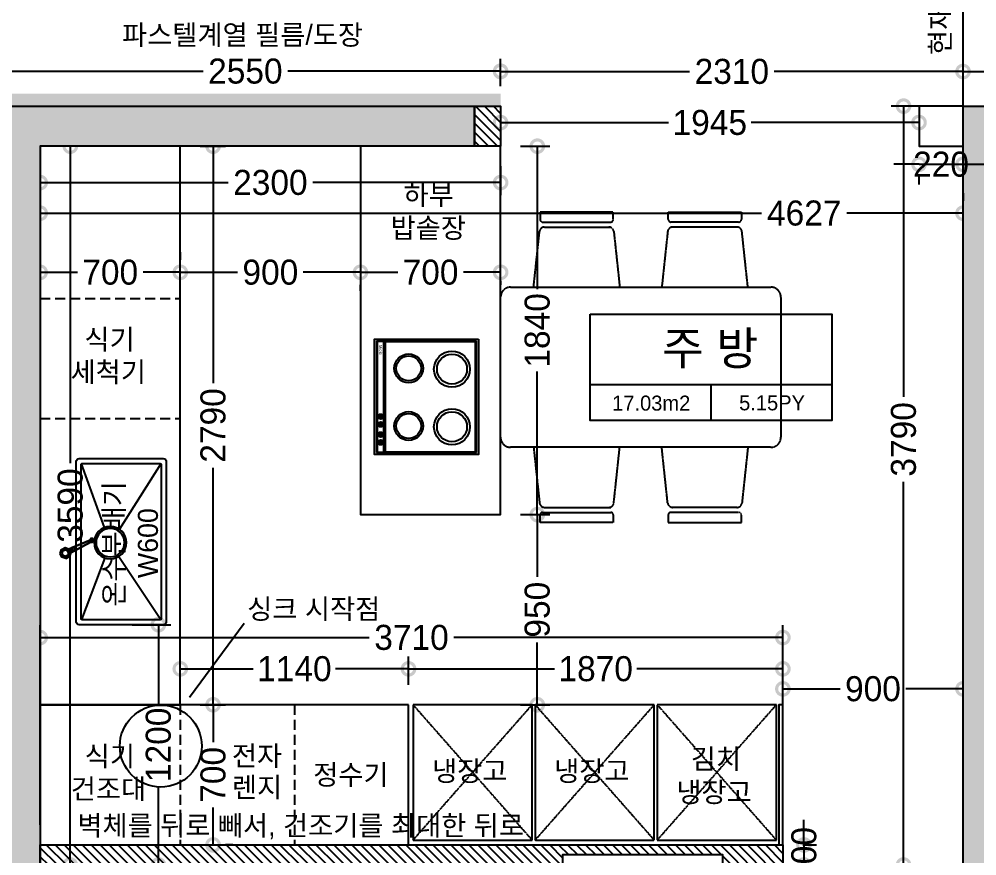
# Model space of a CAD drawing. Header units: millimetres. Extents: x 43335 to 261478, y -4312 to 41218.
# Drawn here: x 165568 to 170352, y 17574 to 21753 of the extents above; entities that cross this region are included whole.
import ezdxf
from ezdxf.enums import TextEntityAlignment as Align

# ---------------------------------------------------------------- set-up
doc = ezdxf.new("R2010")
doc.units = ezdxf.units.MM
for name, pattern in [('DASHED2', [0.375, 0.25, -0.125]), ('DH-HID2', [1.2, 0.8, -0.4]), ('HID', [2.3, 1.5, -0.8])]:
    doc.linetypes.add(name, pattern=pattern)
for name, color, linetype in [('0-ELC TEXT', 7, 'Continuous'), ('03-TEXT', 3, 'Continuous'), ('07-dim wal', 5, 'Continuous'), ('CO-FURB-DN', 9, 'Continuous'), ('DIM', 7, 'Continuous'), ('EHP장비', 1, 'Continuous'), ('FU-FURM', 251, 'DH-HID2'), ('S-DIM', 7, 'Continuous'), ('문자선', 3, 'Continuous'), ('벽1', 2, 'Continuous'), ('인테리어_가구_제작', 6, 'Continuous'), ('인테리어_기타', 8, 'Continuous'), ('인테리어_키친', 6, 'Continuous'), ('인테리어_해치_벽체', 8, 'Continuous'), ('평면_가구', 6, 'Continuous')]:
    doc.layers.add(name, color=color, linetype=linetype)
doc.styles.add('DH-TEXT', font='HANDotum.ttf')
doc.styles.add('넥슨고딕', font='HANDotum.ttf')
doc.styles.add('스타일1', font='HANDotum.ttf')
doc.styles.add('코레일둥고', font='HANDotum.ttf')
doc.dimstyles.new('50', dxfattribs={"dimscale": 50, "dimtxt": 2.5, "dimasz": 2.5, "dimexe": 1.25, "dimexo": 2, "dimtad": 0, "dimdec": 0, "dimtxsty": '스타일1', "dimblk": 'DOTSMALL', "dimcen": 2.5, "dimclrd": 1, "dimclre": 1, "dimclrt": 2, "dimadec": 0, "dimazin": 0, "dimtfac": 1, "dimtdec": 0, "dimtix": 1, "dimtmove": 0, "dimatfit": 3, "dimldrblk": 'DOTSMALL', "dimfxl": 1.25, "dimarcsym": 0})

# ---------------------------------------------------------------- blocks, each defined once
blk = doc.blocks.new('_DOTSMALL')
at = {"color": 0, "linetype": 'ByBlock', "const_width": 0.5}
blk.add_lwpolyline([(-0.0625, 0, 1), (0.0625, 0, 1)], format="xyb", close=True, dxfattribs=at)
blk = doc.blocks.new('*D563')
at = {"layer": 'Defpoints', "color": 0, "transparency": 16777216}
for p in [(167972.9, 21492.7), (165422.9, 21318.4), (167972.9, 21318.4)]:
    blk.add_point(p, dxfattribs=at)
at = {"layer": 'S-DIM', "color": 1, "lineweight": -2, "transparency": 16777216}
for p, q in [((165422.9, 21418.4), (165422.9, 21555.2)), ((167972.9, 21418.4), (167972.9, 21555.2)), ((165422.9, 21492.7), (166486.6, 21492.7)), ((167972.9, 21492.7), (166909.3, 21492.7))]:
    blk.add_line(p, q, dxfattribs=at)
at = {"layer": 'S-DIM', "color": 1, "lineweight": -2, "transparency": 16777216, "xscale": 125, "yscale": 125, "zscale": 125, "rotation": 180}
blk.add_blockref('_DOTSMALL', (165422.9, 21492.7), dxfattribs=at)
at = {"layer": 'S-DIM', "color": 1, "lineweight": -2, "transparency": 16777216, "xscale": 125, "yscale": 125, "zscale": 125}
blk.add_blockref('_DOTSMALL', (167972.9, 21492.7), dxfattribs=at)
at = {"layer": 'S-DIM', "color": 2, "transparency": 16777216, "insert": (166697.9, 21492.7), "char_height": 125, "attachment_point": 5, "style": '스타일1'}
blk.add_mtext('2550', dxfattribs=at)
blk = doc.blocks.new('*D574')
at = {"layer": 'Defpoints', "color": 0, "transparency": 16777216}
for p in [(170832.9, 21491.2), (170282.9, 21318.4), (170832.9, 21318.4)]:
    blk.add_point(p, dxfattribs=at)
at = {"layer": 'S-DIM', "color": 1, "lineweight": -2, "transparency": 16777216}
for p, q in [((170282.9, 21418.4), (170282.9, 21553.7)), ((170832.9, 21418.4), (170832.9, 21553.7)), ((170282.9, 21491.2), (170394.7, 21491.2)), ((170832.9, 21491.2), (170721.2, 21491.2))]:
    blk.add_line(p, q, dxfattribs=at)
at = {"layer": 'S-DIM', "color": 1, "lineweight": -2, "transparency": 16777216, "xscale": 125, "yscale": 125, "zscale": 125, "rotation": 180}
blk.add_blockref('_DOTSMALL', (170282.9, 21491.2), dxfattribs=at)
at = {"layer": 'S-DIM', "color": 1, "lineweight": -2, "transparency": 16777216, "xscale": 125, "yscale": 125, "zscale": 125}
blk.add_blockref('_DOTSMALL', (170832.9, 21491.2), dxfattribs=at)
at = {"layer": 'S-DIM', "color": 2, "transparency": 16777216, "insert": (170557.9, 21491.2), "char_height": 125, "attachment_point": 5, "style": '스타일1'}
blk.add_mtext('550', dxfattribs=at)
blk = doc.blocks.new('F-507')
at = {"layer": 'FU-FURM'}
for p, q in [((462.5, 775), (97.4, 775)), ((97.4, 775), (97.4, 737.5)), ((462.5, 737.5), (462.5, 775)), ((737.5, 775), (1102.6, 775)), ((737.5, 737.5), (737.5, 775)), ((1102.6, 775), (1102.6, 737.5)), ((109.9, 725), (450, 725)), ((1090.1, 725), (750, 725)), ((64.9, 400), (94.5, 678.3)), ((119.3, 700), (450, 700)), ((465.4, 678.3), (495, 400)), ((734.6, 678.3), (705, 400)), ((1080.7, 700), (750, 700)), ((1135.1, 400), (1105.5, 678.3)), ((-50, 400), (1250, 400)), ((-100, -350), (-100, 350)), ((1300, 350), (1300, -350)), ((1250, -400), (-50, -400)), ((64.9, -400), (94.5, -678.3)), ((465.4, -678.3), (495, -400)), ((734.6, -678.3), (705, -400)), ((1135.1, -400), (1105.5, -678.3)), ((119.3, -700), (450, -700)), ((1080.7, -700), (750, -700)), ((97.4, -775), (97.4, -737.5)), ((109.9, -725), (450, -725)), ((462.5, -737.5), (462.5, -775)), ((737.5, -737.5), (737.5, -775)), ((1090.1, -725), (750, -725)), ((1102.6, -775), (1102.6, -737.5)), ((462.5, -775), (97.4, -775)), ((737.5, -775), (1102.6, -775))]:
    blk.add_line(p, q, dxfattribs=at)
for centre, radius, start, end in [((109.9, 737.5), 12.5, 180, 270), ((450, 737.5), 12.5, 270, 0), ((750, 737.5), 12.5, 180, 270), ((1090.1, 737.5), 12.5, 270, 0), ((119.3, 675), 25, 90, 172.4054), ((440.6, 675), 25, 7.5946, 90), ((759.4, 675), 25, 90, 172.4054), ((1080.7, 675), 25, 7.5946, 90), ((-50, 350), 50, 90, 180), ((1250, 350), 50, 0, 90), ((-50, -350), 50, 180, 270), ((1250, -350), 50, 270, 0), ((119.3, -675), 25, 187.5946, 270), ((440.6, -675), 25, 270, 352.4054), ((759.4, -675), 25, 187.5946, 270), ((1080.7, -675), 25, 270, 352.4054), ((109.9, -737.5), 12.5, 90, 180), ((450, -737.5), 12.5, 0, 90), ((750, -737.5), 12.5, 90, 180), ((1090.1, -737.5), 12.5, 0, 90)]:
    blk.add_arc(centre, radius, start, end, dxfattribs=at)
blk = doc.blocks.new('FB-009')
at = {"layer": 'CO-FURB-DN', "color": 251}
for p, q in [((10, 510), (10, 10)), ((278, 510), (10, 510)), ((13.4, 505.2), (13.4, 53.7)), ((275.4, 505.2), (13.4, 505.2)), ((566, 510), (266.8, 510)), ((563.4, 505.2), (266.8, 505.2)), ((563.4, 53.7), (563.4, 505.2)), ((566, 10), (566, 510)), ((10, 50), (278, 50)), ((13.4, 53.7), (275.4, 53.7)), ((266.8, 53.7), (563.4, 53.7)), ((266.8, 50), (566, 50)), ((10, 10), (278, 10)), ((12.2, 46.5), (12.2, 13.4)), ((276.4, 46.5), (12.2, 46.5)), ((12.2, 13.4), (276.4, 13.4)), ((564.4, 46.5), (266.8, 46.5)), ((266.8, 13.4), (564.4, 13.4)), ((266.8, 10), (566, 10)), ((385, 40.6), (385, 21.8)), ((388, 40.6), (388, 21.8)), ((424.2, 40.6), (424.2, 21.8)), ((427.2, 40.6), (427.2, 21.8)), ((474.9, 40.6), (474.9, 21.8)), ((477.9, 40.6), (477.9, 21.8)), ((514, 40.6), (514, 21.8)), ((517, 40.6), (517, 21.8)), ((564.4, 13.4), (564.4, 46.5))]:
    blk.add_line(p, q, dxfattribs=at)
at = {"layer": 'CO-FURB-DN'}
blk.add_lwpolyline([(0, 520), (576, 520), (576, 0), (0, 0)], close=True, dxfattribs=at)
at = {"layer": 'CO-FURB-DN', "color": 251}
for centre, radius in [((149.6, 387.2), 89.9), ((149.6, 387.2), 74.9), ((437.6, 387.2), 89.9), ((437.6, 387.2), 74.9), ((145.8, 170.8), 72), ((433.8, 170.8), 72), ((145.8, 170.8), 62), ((433.8, 170.8), 62), ((386.5, 31.2), 12.5), ((386.5, 31.2), 9.52), ((425.6, 31.2), 12.5), ((425.6, 31.2), 9.52), ((476.3, 31.2), 12.5), ((476.3, 31.2), 9.52), ((515.5, 31.2), 12.5), ((515.5, 31.2), 9.52)]:
    blk.add_circle(centre, radius, dxfattribs=at)
at = {"layer": 'CO-FURB-DN', "color": 251, "style": 'DH-TEXT'}
blk.add_text('Miele', height=15, dxfattribs=at).set_placement((29, 23.1))
blk = doc.blocks.new('A$Cd2137294')
at = {"color": 8}
for p, q in [((815, 530.7), (15, 530.7)), ((0, 515.7), (0, 95.7)), ((25, 500.7), (25, 110.7)), ((340.8, 293.2), (26.5, 504.3)), ((800, 505.7), (30, 505.7)), ((803.5, 504.3), (476.8, 296.3)), ((805, 110.7), (805, 500.7)), ((830, 95.7), (830, 515.7)), ((333.3, 224.1), (26.5, 107.2)), ((485.4, 221.7), (803.5, 107.2)), ((30, 105.7), (800, 105.7)), ((15, 80.7), (815, 80.7)), ((369.9, 37.2, 10), (387.7, 73, 30))]:
    blk.add_line(p, q, dxfattribs=at)
for points, elevation in [([(356.2, 0), (375.9, 6.6), (385.1, 25.1), (378.5, 44.7), (360, 54), (340.3, 47.4), (331.1, 28.9), (337.7, 9.2)], -74.1), ([(356.5, 10.4), (368.3, 14.3), (373.8, 25.5), (369.9, 37.2), (358.8, 42.8), (347, 38.8), (341.4, 27.7), (345.4, 15.9)], 10)]:
    blk.add_lwpolyline(points, close=True, dxfattribs=dict(at, elevation=elevation))
blk.add_lwpolyline([(356.5, 10.4), (368.3, 14.3), (373.8, 25.5), (369.9, 37.2), (358.8, 42.8), (347, 38.8), (341.4, 27.7), (345.4, 15.9)], close=True, dxfattribs=at)
for centre, radius in [((409.8, 250.8), 81), ((409.8, 250.8), 71), ((357.5, 25.9), 21.9)]:
    blk.add_circle(centre, radius, dxfattribs=at)
for centre, radius, start, end in [((15, 515.7), 15, 90, 180), ((815, 515.7), 15, 0, 90), ((30, 500.7), 5, 90, 180), ((800, 500.7), 5, 0, 90), ((15, 95.7), 15, 180, 270), ((30, 110.7), 5, 180, 270), ((800, 110.7), 5, 270, 0), ((815, 95.7), 15, 270, 0)]:
    blk.add_arc(centre, radius, start, end, dxfattribs=at)
for points in [[(422.5, 150.1, 20), (382.5, 53.3, -30), (364, 62.5, -30), (413.2, 154.7, 20)], [(364, 62.5, -50), (364, 62.5, -30), (413.2, 154.7, 20), (413.2, 154.7)], [(422.5, 150.1), (413.2, 154.7), (364, 62.5, -50), (382.5, 53.3, -50)], [(382.5, 53.3, -30), (382.5, 53.3, -50), (422.5, 150.1), (422.5, 150.1, 20)], [(421.6, 167.8, -10), (421.9, 163.2, 40), (416.1, 159.4, 40), (412, 161.5, -10)], [(422.5, 150.1), (423, 149.9, -10), (412.7, 155, -10), (413.2, 154.7)], [(422.7, 154.5, 40), (422.5, 150.1, 20), (413.2, 154.7, 20), (416.6, 152.6, 40)], [(421.9, 163.2, 40), (428.1, 160.2, 40), (431.9, 162.7, -10), (421.6, 167.8, -10)], [(431.9, 162.7, -10), (428.1, 160.2, 40), (428.5, 153.3, 40), (432.6, 156.2, -10)], [(358.8, 42.8), (347, 38.8), (339.9, 47, -70), (359.5, 53.6, -70)], [(376.6, 78.6, 30), (358.8, 42.8, 10), (358.8, 42.8), (376.6, 78.6, 30)], [(369.9, 37.2, 10), (358.8, 42.8, 10), (376.6, 78.6, 30), (387.7, 73, 30)], [(376.6, 78.6, 30), (387.7, 73, 30), (369.9, 37.2), (358.8, 42.8)], [(382.5, 53.3, -30), (369.9, 37.2), (358.8, 42.8), (364, 62.5, -30)], [(358.8, 42.8), (364, 62.5, -30), (364, 62.5, -50), (359.5, 53.6, -70)], [(359.5, 53.6, -70), (358.8, 42.8), (369.9, 37.2), (378, 44.3, -70)], [(378, 44.3, -70), (382.5, 53.3, -50), (364, 62.5, -50), (359.5, 53.6, -70)], [(369.9, 37.2, 10), (369.9, 37.2, 10), (387.7, 73, 30), (369.9, 37.2)], [(382.5, 53.3, -30), (369.9, 37.2), (378, 44.3, -70), (382.5, 53.3, -50)], [(339.9, 47, -70), (347, 38.8), (341.4, 27.7), (330.6, 28.5, -70)], [(373.8, 25.5), (369.9, 37.2), (378, 44.3, -70), (384.6, 24.7, -70)]]:
    blk.add_3dface(points, dxfattribs=at)
for points, invisible_edges in [([(413.2, 154.7), (412.7, 155, -10), (412, 161.5, -10), (416.1, 159.4, 40)], 8), ([(416.1, 159.4, 40), (416.6, 152.6, 40), (413.2, 154.7, 20), (413.2, 154.7)], 8), ([(428.5, 153.3, 40), (428.1, 160.2, 40), (421.9, 163.2, 40), (416.1, 159.4, 40)], 8), ([(416.1, 159.4, 40), (416.6, 152.6, 40), (422.7, 154.5, 40), (428.5, 153.3, 40)], 8), ([(422.7, 154.5, 40), (422.5, 150.1, 20), (422.5, 150.1), (423, 149.9, -10)], 8), ([(423, 149.9, -10), (432.6, 156.2, -10), (428.5, 153.3, 40), (422.7, 154.5, 40)], 8), ([(358.8, 42.8, 10), (347, 38.8, 10), (341.4, 27.7, 10), (345.4, 15.9, 10)], 8), ([(369.9, 37.2, 10), (358.8, 42.8, 10), (345.4, 15.9, 10), (356.5, 10.4, 10)], 10), ([(356.5, 10.4, 10), (368.3, 14.3, 10), (373.8, 25.5, 10), (369.9, 37.2, 10)], 8)]:
    blk.add_3dface(points, dxfattribs=dict(at, invisible_edges=invisible_edges))
blk = doc.blocks.new('*D651')
at = {"layer": 'Defpoints', "color": 0, "transparency": 16777216}
for p in [(166372.9, 21118.4), (166372.9, 18328.5), (166536.8, 18328.5)]:
    blk.add_point(p, dxfattribs=at)
at = {"layer": 'S-DIM', "color": 1, "lineweight": -2, "transparency": 16777216}
for p, q in [((166472.9, 21118.4), (166599.3, 21118.4)), ((166536.8, 21118.4), (166536.8, 19934.8)), ((166536.8, 18328.5), (166536.8, 19512.1)), ((166472.9, 18328.5), (166599.3, 18328.5))]:
    blk.add_line(p, q, dxfattribs=at)
at = {"layer": 'S-DIM', "color": 1, "lineweight": -2, "transparency": 16777216, "xscale": 125, "yscale": 125, "zscale": 125}
for p, rotation in [((166536.8, 21118.4), 90), ((166536.8, 18328.5), 270)]:
    blk.add_blockref('_DOTSMALL', p, dxfattribs=dict(at, rotation=rotation))
at = {"layer": 'S-DIM', "color": 2, "transparency": 16777216, "insert": (166536.8, 19723.5), "char_height": 125, "attachment_point": 5, "rotation": 90, "style": '스타일1'}
blk.add_mtext('2790', dxfattribs=at)
blk = doc.blocks.new('*D586')
at = {"layer": 'Defpoints', "color": 0, "transparency": 16777216}
for p in [(165672.9, 21118.4), (167972.9, 21118.4), (165672.9, 20936.7)]:
    blk.add_point(p, dxfattribs=at)
at = {"layer": 'S-DIM', "color": 1, "lineweight": -2, "transparency": 16777216}
for p, q in [((165672.9, 21018.4), (165672.9, 20874.2)), ((167972.9, 21018.4), (167972.9, 20874.2)), ((165672.9, 20936.7), (166611.6, 20936.7)), ((167972.9, 20936.7), (167034.3, 20936.7))]:
    blk.add_line(p, q, dxfattribs=at)
at = {"layer": 'S-DIM', "color": 1, "lineweight": -2, "transparency": 16777216, "xscale": 125, "yscale": 125, "zscale": 125, "rotation": 180}
blk.add_blockref('_DOTSMALL', (165672.9, 20936.7), dxfattribs=at)
at = {"layer": 'S-DIM', "color": 1, "lineweight": -2, "transparency": 16777216, "xscale": 125, "yscale": 125, "zscale": 125}
blk.add_blockref('_DOTSMALL', (167972.9, 20936.7), dxfattribs=at)
at = {"layer": 'S-DIM', "color": 2, "transparency": 16777216, "insert": (166822.9, 20936.7), "char_height": 125, "attachment_point": 5, "style": '스타일1'}
blk.add_mtext('2300', dxfattribs=at)
blk = doc.blocks.new('*D652')
at = {"layer": 'Defpoints', "color": 0, "transparency": 16777216}
for p in [(169382.9, 18507.9), (167512.9, 18328.5), (169382.9, 18328.5)]:
    blk.add_point(p, dxfattribs=at)
at = {"layer": 'S-DIM', "color": 1, "lineweight": -2, "transparency": 16777216}
for p, q in [((167512.9, 18428.5), (167512.9, 18570.4)), ((169382.9, 18428.5), (169382.9, 18570.4)), ((167512.9, 18507.9), (168241.9, 18507.9)), ((169382.9, 18507.9), (168653.9, 18507.9))]:
    blk.add_line(p, q, dxfattribs=at)
at = {"layer": 'S-DIM', "color": 1, "lineweight": -2, "transparency": 16777216, "xscale": 125, "yscale": 125, "zscale": 125, "rotation": 180}
blk.add_blockref('_DOTSMALL', (167512.9, 18507.9), dxfattribs=at)
at = {"layer": 'S-DIM', "color": 1, "lineweight": -2, "transparency": 16777216, "xscale": 125, "yscale": 125, "zscale": 125}
blk.add_blockref('_DOTSMALL', (169382.9, 18507.9), dxfattribs=at)
at = {"layer": 'S-DIM', "color": 2, "transparency": 16777216, "insert": (168447.9, 18507.9), "char_height": 125, "attachment_point": 5, "style": '스타일1'}
blk.add_mtext('1870', dxfattribs=at)
blk = doc.blocks.new('*D587')
at = {"layer": 'Defpoints', "color": 0, "transparency": 16777216}
for p in [(165672.9, 20488.4), (165672.9, 20488.4), (166372.9, 20488.4)]:
    blk.add_point(p, dxfattribs=at)
at = {"layer": 'S-DIM', "color": 1, "lineweight": -2, "transparency": 16777216}
for p, q in [((165672.9, 20588.4), (165672.9, 20550.9)), ((166372.9, 20588.4), (166372.9, 20550.9)), ((165672.9, 20488.4), (165859.1, 20488.4)), ((166372.9, 20488.4), (166186.8, 20488.4))]:
    blk.add_line(p, q, dxfattribs=at)
at = {"layer": 'S-DIM', "color": 1, "lineweight": -2, "transparency": 16777216, "xscale": 125, "yscale": 125, "zscale": 125, "rotation": 180}
blk.add_blockref('_DOTSMALL', (165672.9, 20488.4), dxfattribs=at)
at = {"layer": 'S-DIM', "color": 1, "lineweight": -2, "transparency": 16777216, "xscale": 125, "yscale": 125, "zscale": 125}
blk.add_blockref('_DOTSMALL', (166372.9, 20488.4), dxfattribs=at)
at = {"layer": 'S-DIM', "color": 2, "transparency": 16777216, "insert": (166022.9, 20488.4), "char_height": 125, "attachment_point": 5, "style": '스타일1'}
blk.add_mtext('700', dxfattribs=at)
blk = doc.blocks.new('*D653')
at = {"layer": 'Defpoints', "color": 0, "transparency": 16777216}
for p in [(166536.1, 18328.5), (166536.1, 17628.5), (166536.8, 17628.5)]:
    blk.add_point(p, dxfattribs=at)
at = {"layer": 'S-DIM', "color": 1, "lineweight": -2, "transparency": 16777216}
for p, q in [((166536.8, 18328.5), (166536.8, 18142.4)), ((166636.1, 18328.5), (166599.3, 18328.5)), ((166536.8, 17628.5), (166536.8, 17814.7)), ((166636.1, 17628.5), (166599.3, 17628.5))]:
    blk.add_line(p, q, dxfattribs=at)
at = {"layer": 'S-DIM', "color": 1, "lineweight": -2, "transparency": 16777216, "xscale": 125, "yscale": 125, "zscale": 125}
for p, rotation in [((166536.8, 18328.5), 90), ((166536.8, 17628.5), 270)]:
    blk.add_blockref('_DOTSMALL', p, dxfattribs=dict(at, rotation=rotation))
at = {"layer": 'S-DIM', "color": 2, "transparency": 16777216, "insert": (166536.8, 17978.5), "char_height": 125, "attachment_point": 5, "rotation": 90, "style": '스타일1'}
blk.add_mtext('700', dxfattribs=at)
blk = doc.blocks.new('*D588')
at = {"layer": 'Defpoints', "color": 0, "transparency": 16777216}
for p in [(170282.9, 18407.9), (169382.9, 18328.4), (170282.9, 18328.4)]:
    blk.add_point(p, dxfattribs=at)
at = {"layer": 'S-DIM', "color": 1, "lineweight": -2, "transparency": 16777216}
for p, q in [((169382.9, 18428.4), (169382.9, 18470.4)), ((170282.9, 18428.4), (170282.9, 18470.4)), ((169382.9, 18407.9), (169668.7, 18407.9)), ((170282.9, 18407.9), (169997.2, 18407.9))]:
    blk.add_line(p, q, dxfattribs=at)
at = {"layer": 'S-DIM', "color": 1, "lineweight": -2, "transparency": 16777216, "xscale": 125, "yscale": 125, "zscale": 125, "rotation": 180}
blk.add_blockref('_DOTSMALL', (169382.9, 18407.9), dxfattribs=at)
at = {"layer": 'S-DIM', "color": 1, "lineweight": -2, "transparency": 16777216, "xscale": 125, "yscale": 125, "zscale": 125}
blk.add_blockref('_DOTSMALL', (170282.9, 18407.9), dxfattribs=at)
at = {"layer": 'S-DIM', "color": 2, "transparency": 16777216, "insert": (169832.9, 18407.9), "char_height": 125, "attachment_point": 5, "style": '스타일1'}
blk.add_mtext('900', dxfattribs=at)
blk = doc.blocks.new('*D589')
at = {"layer": 'Defpoints', "color": 0, "transparency": 16777216}
for p in [(165823.5, 21118.4), (165823.5, 17528.4), (165823.5, 17528.4)]:
    blk.add_point(p, dxfattribs=at)
at = {"layer": 'S-DIM', "color": 1, "lineweight": -2, "transparency": 16777216}
for p, q in [((165823.5, 21118.4), (165823.5, 19535.1)), ((165923.5, 21118.4), (165886, 21118.4)), ((165823.5, 17528.4), (165823.5, 19111.7)), ((165923.5, 17528.4), (165886, 17528.4))]:
    blk.add_line(p, q, dxfattribs=at)
at = {"layer": 'S-DIM', "color": 1, "lineweight": -2, "transparency": 16777216, "xscale": 125, "yscale": 125, "zscale": 125}
for p, rotation in [((165823.5, 21118.4), 90), ((165823.5, 17528.4), 270)]:
    blk.add_blockref('_DOTSMALL', p, dxfattribs=dict(at, rotation=rotation))
at = {"layer": 'S-DIM', "color": 2, "transparency": 16777216, "insert": (165823.5, 19323.4), "char_height": 125, "attachment_point": 5, "rotation": 90, "style": '스타일1'}
blk.add_mtext('3590', dxfattribs=at)
blk = doc.blocks.new('*D590')
at = {"layer": 'Defpoints', "color": 0, "transparency": 16777216}
for p in [(170282.9, 21491.2), (167972.9, 21318.4), (170282.9, 21318.4)]:
    blk.add_point(p, dxfattribs=at)
at = {"layer": 'S-DIM', "color": 1, "lineweight": -2, "transparency": 16777216}
for p, q in [((167972.9, 21418.4), (167972.9, 21553.7)), ((170282.9, 21418.4), (170282.9, 21553.7)), ((167972.9, 21491.2), (168916.6, 21491.2)), ((170282.9, 21491.2), (169339.3, 21491.2))]:
    blk.add_line(p, q, dxfattribs=at)
at = {"layer": 'S-DIM', "color": 1, "lineweight": -2, "transparency": 16777216, "xscale": 125, "yscale": 125, "zscale": 125, "rotation": 180}
blk.add_blockref('_DOTSMALL', (167972.9, 21491.2), dxfattribs=at)
at = {"layer": 'S-DIM', "color": 1, "lineweight": -2, "transparency": 16777216, "xscale": 125, "yscale": 125, "zscale": 125}
blk.add_blockref('_DOTSMALL', (170282.9, 21491.2), dxfattribs=at)
at = {"layer": 'S-DIM', "color": 2, "transparency": 16777216, "insert": (169127.9, 21491.2), "char_height": 125, "attachment_point": 5, "style": '스타일1'}
blk.add_mtext('2310', dxfattribs=at)
blk = doc.blocks.new('*D591')
at = {"layer": 'Defpoints', "color": 0, "transparency": 16777216}
for p in [(170282.9, 21318.4), (169985.7, 17528.3), (170282.9, 17528.3)]:
    blk.add_point(p, dxfattribs=at)
at = {"layer": 'S-DIM', "color": 1, "lineweight": -2, "transparency": 16777216}
for p, q in [((170182.9, 21318.4), (169923.2, 21318.4)), ((169985.7, 21318.4), (169985.7, 19865.8)), ((169985.7, 17528.3), (169985.7, 19442.4)), ((170182.9, 17528.3), (169923.2, 17528.3))]:
    blk.add_line(p, q, dxfattribs=at)
at = {"layer": 'S-DIM', "color": 1, "lineweight": -2, "transparency": 16777216, "xscale": 125, "yscale": 125, "zscale": 125}
for p, rotation in [((169985.7, 21318.4), 90), ((169985.7, 17528.3), 270)]:
    blk.add_blockref('_DOTSMALL', p, dxfattribs=dict(at, rotation=rotation))
at = {"layer": 'S-DIM', "color": 2, "transparency": 16777216, "insert": (169985.7, 19654.1), "char_height": 125, "attachment_point": 5, "rotation": 90, "style": '스타일1'}
blk.add_mtext('3790', dxfattribs=at)
blk = doc.blocks.new('*D592')
at = {"layer": 'Defpoints', "color": 0, "transparency": 16777216}
for p in [(167272.9, 20546.4), (167972.9, 20546.4), (167972.9, 20488.4)]:
    blk.add_point(p, dxfattribs=at)
at = {"layer": 'S-DIM', "color": 1, "lineweight": -2, "transparency": 16777216}
for p, q in [((167272.9, 20488.4), (167459.1, 20488.4)), ((167972.9, 20488.4), (167786.8, 20488.4)), ((167272.9, 20446.4), (167272.9, 20425.9)), ((167972.9, 20446.4), (167972.9, 20425.9))]:
    blk.add_line(p, q, dxfattribs=at)
at = {"layer": 'S-DIM', "color": 1, "lineweight": -2, "transparency": 16777216, "xscale": 125, "yscale": 125, "zscale": 125, "rotation": 180}
blk.add_blockref('_DOTSMALL', (167272.9, 20488.4), dxfattribs=at)
at = {"layer": 'S-DIM', "color": 1, "lineweight": -2, "transparency": 16777216, "xscale": 125, "yscale": 125, "zscale": 125}
blk.add_blockref('_DOTSMALL', (167972.9, 20488.4), dxfattribs=at)
at = {"layer": 'S-DIM', "color": 2, "transparency": 16777216, "insert": (167622.9, 20488.4), "char_height": 125, "attachment_point": 5, "style": '스타일1'}
blk.add_mtext('700', dxfattribs=at)
blk = doc.blocks.new('*D593')
at = {"layer": 'Defpoints', "color": 0, "transparency": 16777216}
for p in [(166372.9, 20519.5), (166372.9, 20488.4), (167272.9, 20496.6)]:
    blk.add_point(p, dxfattribs=at)
at = {"layer": 'S-DIM', "color": 1, "lineweight": -2, "transparency": 16777216}
for p, q in [((166372.9, 20488.4), (166658.7, 20488.4)), ((167272.9, 20488.4), (166987.2, 20488.4)), ((166372.9, 20419.5), (166372.9, 20425.9)), ((167272.9, 20396.6), (167272.9, 20425.9))]:
    blk.add_line(p, q, dxfattribs=at)
at = {"layer": 'S-DIM', "color": 1, "lineweight": -2, "transparency": 16777216, "xscale": 125, "yscale": 125, "zscale": 125, "rotation": 180}
blk.add_blockref('_DOTSMALL', (166372.9, 20488.4), dxfattribs=at)
at = {"layer": 'S-DIM', "color": 1, "lineweight": -2, "transparency": 16777216, "xscale": 125, "yscale": 125, "zscale": 125}
blk.add_blockref('_DOTSMALL', (167272.9, 20488.4), dxfattribs=at)
at = {"layer": 'S-DIM', "color": 2, "transparency": 16777216, "insert": (166822.9, 20488.4), "char_height": 125, "attachment_point": 5, "style": '스타일1'}
blk.add_mtext('900', dxfattribs=at)
blk = doc.blocks.new('*D667')
at = {"layer": 'Defpoints', "color": 0, "transparency": 16777216}
for p in [(167972.9, 21118.4), (167972.9, 19278.4), (168156.2, 19278.4)]:
    blk.add_point(p, dxfattribs=at)
at = {"layer": 'S-DIM', "color": 1, "lineweight": -2, "transparency": 16777216}
for p, q in [((168072.9, 21118.4), (168218.7, 21118.4)), ((168156.2, 21118.4), (168156.2, 20404.4)), ((168156.2, 19278.4), (168156.2, 19992.4)), ((168072.9, 19278.4), (168218.7, 19278.4))]:
    blk.add_line(p, q, dxfattribs=at)
at = {"layer": 'S-DIM', "color": 1, "lineweight": -2, "transparency": 16777216, "xscale": 125, "yscale": 125, "zscale": 125}
for p, rotation in [((168156.2, 21118.4), 90), ((168156.2, 19278.4), 270)]:
    blk.add_blockref('_DOTSMALL', p, dxfattribs=dict(at, rotation=rotation))
at = {"layer": 'S-DIM', "color": 2, "transparency": 16777216, "insert": (168156.2, 20198.4), "char_height": 125, "attachment_point": 5, "rotation": 90, "style": '스타일1'}
blk.add_mtext('1840', dxfattribs=at)
blk = doc.blocks.new('*D668')
at = {"layer": 'Defpoints', "color": 0, "transparency": 16777216}
for p in [(167972.9, 19278.4), (167972.9, 18328.5), (168156.2, 18328.5)]:
    blk.add_point(p, dxfattribs=at)
at = {"layer": 'S-DIM', "color": 1, "lineweight": -2, "transparency": 16777216}
for p, q in [((168072.9, 19278.4), (168218.7, 19278.4)), ((168156.2, 19278.4), (168156.2, 18967.7)), ((168156.2, 18328.5), (168156.2, 18639.2)), ((168072.9, 18328.5), (168218.7, 18328.5))]:
    blk.add_line(p, q, dxfattribs=at)
at = {"layer": 'S-DIM', "color": 1, "lineweight": -2, "transparency": 16777216, "xscale": 125, "yscale": 125, "zscale": 125}
for p, rotation in [((168156.2, 19278.4), 90), ((168156.2, 18328.5), 270)]:
    blk.add_blockref('_DOTSMALL', p, dxfattribs=dict(at, rotation=rotation))
at = {"layer": 'S-DIM', "color": 2, "transparency": 16777216, "insert": (168156.2, 18803.4), "char_height": 125, "attachment_point": 5, "rotation": 90, "style": '스타일1'}
blk.add_mtext('950', dxfattribs=at)
blk = doc.blocks.new('aheishxsdfe')
at = {"layer": '벽1'}
for points in [[(51494.4, 37328.5), (50914.6, 37328.5), (50914.6, 36798.4), (50144.6, 36798.4), (50144.6, 35798.4), (51064.5, 35798.4), (51064.5, 35938.4), (51164.5, 35938.4), (51164.5, 35698.4), (49954.5, 35697.3), (49954.5, 41118.4), (49904.5, 41118.4), (49904.5, 41318.4), (52324.5, 41318.4), (52324.5, 41118.4), (50154.5, 41118.4), (50154.5, 37528.4), (51494.4, 37528.4), (51494.4, 37328.5)], [(55564.6, 37528.4), (55564.6, 35698.4), (54764.5, 35698.4), (54764.5, 35898.4), (55364.6, 35898.4), (55364.6, 37328.4), (54764.5, 37328.4), (54764.5, 41318.4), (54964.5, 41318.4), (54964.5, 37528.4), (55564.6, 37528.4)]]:
    blk.add_lwpolyline(points, dxfattribs=at)
blk = doc.blocks.new('sheisxefavb')
at = {"layer": '인테리어_해치_벽체'}
h = blk.add_hatch(color=256, dxfattribs=at)
h.dxf.hatch_style = 1
h.paths.add_polyline_path([(151722.9, -861.6), (151722.9, -1141.6), (152672.9, -1141.6), (152672.9, -1216.6), (152782.9, -1216.6), (152782.9, -1344.1), (152982.9, -1344.1), (152982.9, -1015.7), (152872.9, -1015.7), (152872.9, 2677.4), (154162.9, 2677.4), (154162.9, 8282.4), (153342.9, 8282.4), (153342.9, 8177.4), (153962.9, 8177.4), (153962.9, 7032.4), (153332.9, 7032.4), (153332.9, 6807.4), (153962.9, 6807.4), (153962.9, 2877.4), (151922.9, 2877.4), (151922.9, 2677.4), (152672.9, 2677.4), (152672.9, 1318.4), (151372.9, 1318.4), (151372.9, 1118.4), (152672.9, 1118.4), (152672.9, -661.6), (150472.9, -661.6), (150472.9, 1118.4), (150572.9, 1118.4), (150572.9, 1318.4), (150272.9, 1318.4), (150272.9, -661.6), (149917.9, -661.6), (149917.9, -861.6)])
h.paths.add_polyline_path([(142982.9, 8718.4), (143182.9, 8718.4), (143182.9, 8053.4), (142982.9, 8053.4)])
h.paths.add_polyline_path([(139672.9, 8153.4), (139672.9, 8053.4), (138772.9, 8053.4), (138772.9, 7032.4), (140082.9, 7032.4), (140082.9, 6807.4), (138772.9, 6807.4), (138772.9, 158.4), (139572.9, 158.4), (139572.9, -41.6), (138772.9, -41.6), (138772.9, -1341.6), (139122.9, -1341.6), (139122.9, -2471.6), (139447.9, -2471.6), (139447.9, -2671.6), (138922.9, -2671.6), (138922.9, -1541.6), (138572.9, -1541.6), (138572.9, 8153.4)])
h.paths.add_polyline_path([(140472.9, 368.4), (140472.9, -2471.6), (140937.9, -2471.6), (140937.9, -2671.6), (140472.9, -2671.6), (140475, -4102.7), (141272.9, -4102.7), (141272.9, -4302.7), (140272.9, -4302.6), (140272.9, -2671.6), (139947.9, -2671.6), (139947.9, -2471.6), (140272.9, -2471.6), (140272.9, 368.4)])
h.paths.add_polyline_path([(140272.9, 1068.4), (140272.9, 1318.4), (141802.9, 1318.4), (141802.9, 2668.4), (140127.9, 2668.4), (140127.9, 2868.4), (142002.9, 2868.4), (142002.9, 1318.4), (142442.9, 1318.4), (142442.9, 1118.4), (140472.9, 1118.4), (140472.9, 1068.4)])
h.paths.add_polyline_path([(152982.9, -2344.1), (152982.9, -2671.6), (152083.1, -2671.6), (152083.1, -2471.6), (152782.9, -2471.6), (152782.9, -2344.1)])
h.paths.add_polyline_path([(149083.1, -2471.6), (149083.1, -4301.6), (148282.9, -4301.6), (148282.9, -4101.6), (148883.1, -4101.6), (148883.1, -2671.6), (148282.9, -2671.6), (148282.9, 1318.4), (148482.9, 1318.4), (148482.9, -2471.6)])
h.paths.add_polyline_path([(145512.9, -2471.6), (146282.9, -2471.7), (146282.9, -2671.5), (145512.9, -2671.5)])
h.paths.add_polyline_path([(145012.9, -2671.5), (144433.1, -2671.5), (144433.1, -3201.6), (143663.1, -3201.6), (143663.1, -4201.6), (144582.9, -4201.6), (144582.9, -4061.6), (144682.9, -4061.6), (144682.9, -4301.6), (143472.9, -4302.7), (143472.9, 1118.4), (143422.9, 1118.4), (143422.9, 1318.4), (145842.9, 1318.4), (145842.9, 1118.4), (143672.9, 1118.4), (143672.9, -2471.6), (145012.9, -2471.6)])
h.paths.add_polyline_path([(150942.9, 2677.4), (150742.9, 2677.4), (150742.9, 8032.4), (150712.9, 8032.4), (150712.9, 8282.4), (150942.9, 8282.4)], flags=17)
h.paths.add_polyline_path([(147912.9, 6808.8), (147462.9, 6808.8), (147462.9, 7053.8), (147912.9, 7053.8), (147912.9, 8718.4), (148112.9, 8718.4), (148112.9, 7032.4), (148582.9, 7032.4), (148582.9, 6807.4), (148112.9, 6807.4), (148112.9, 2877.4), (149762.9, 2877.4), (149762.9, 2677.4), (147912.9, 2677.4)])
h.paths.add_polyline_path([(142982.9, 7032.4), (142982.9, 7353.4), (143182.9, 7353.4), (143182.9, 7053.8), (143632.9, 7053.8), (143632.9, 6808.8), (143182.9, 6808.8), (143182.9, 2668.4), (142982.9, 2668.4), (142982.9, 6807.4), (142582.9, 6807.4), (142582.9, 7032.4)])
at = {"layer": 'DIM'}
blk.add_blockref('aheishxsdfe', (93518.5, -40000), dxfattribs=at)
blk = doc.blocks.new('*D644')
at = {"layer": 'Defpoints', "color": 0, "transparency": 16777216}
for p in [(166032.3, 18728.4), (166210.7, 17528.4), (166263.6, 17528.4)]:
    blk.add_point(p, dxfattribs=at)
at = {"layer": 'S-DIM', "color": 1, "lineweight": -2, "transparency": 16777216}
for p, q in [((166132.3, 18728.4), (166326.1, 18728.4)), ((166263.6, 18728.4), (166263.6, 18334.4)), ((166263.6, 17528.4), (166263.6, 17922.4)), ((166310.7, 17528.4), (166326.1, 17528.4))]:
    blk.add_line(p, q, dxfattribs=at)
at = {"layer": 'S-DIM', "color": 1, "lineweight": -2, "transparency": 16777216, "xscale": 125, "yscale": 125, "zscale": 125}
for p, rotation in [((166263.6, 18728.4), 90), ((166263.6, 17528.4), 270)]:
    blk.add_blockref('_DOTSMALL', p, dxfattribs=dict(at, rotation=rotation))
at = {"layer": 'S-DIM', "color": 2, "transparency": 16777216, "insert": (166263.6, 18128.4), "char_height": 125, "attachment_point": 5, "rotation": 90, "style": '스타일1'}
blk.add_mtext('1200', dxfattribs=at)
blk = doc.blocks.new('*D671')
at = {"layer": 'Defpoints', "color": 0, "transparency": 16777216}
for p in [(167972.9, 21236.4), (167972.9, 21218.4), (170062.9, 21218.4)]:
    blk.add_point(p, dxfattribs=at)
at = {"layer": 'S-DIM', "color": 1, "lineweight": -2, "transparency": 16777216}
for p, q in [((167972.9, 21318.4), (167972.9, 21298.9)), ((170062.9, 21318.4), (170062.9, 21298.9)), ((167972.9, 21236.4), (168812.1, 21236.4)), ((170062.9, 21236.4), (169223.8, 21236.4))]:
    blk.add_line(p, q, dxfattribs=at)
at = {"layer": 'S-DIM', "color": 1, "lineweight": -2, "transparency": 16777216, "xscale": 125, "yscale": 125, "zscale": 125, "rotation": 180}
blk.add_blockref('_DOTSMALL', (167972.9, 21236.4), dxfattribs=at)
at = {"layer": 'S-DIM', "color": 1, "lineweight": -2, "transparency": 16777216, "xscale": 125, "yscale": 125, "zscale": 125}
blk.add_blockref('_DOTSMALL', (170062.9, 21236.4), dxfattribs=at)
at = {"layer": 'S-DIM', "color": 2, "transparency": 16777216, "insert": (169017.9, 21236.4), "char_height": 125, "attachment_point": 5, "style": '스타일1'}
blk.add_mtext('1945', dxfattribs=at)
blk = doc.blocks.new('*D646')
at = {"layer": 'Defpoints', "color": 0, "transparency": 16777216}
for p in [(170062.9, 21027.8), (170282.9, 21027.8), (170282.9, 21027.8)]:
    blk.add_point(p, dxfattribs=at)
at = {"layer": 'S-DIM', "color": 1, "lineweight": -2, "transparency": 16777216}
for p, q in [((170062.9, 21027.8), (169937.9, 21027.8)), ((170062.9, 21027.8), (170282.9, 21027.8)), ((170282.9, 21027.8), (170407.9, 21027.8)), ((170062.9, 20927.8), (170062.9, 20965.3)), ((170282.9, 20927.8), (170282.9, 20965.3))]:
    blk.add_line(p, q, dxfattribs=at)
at = {"layer": 'S-DIM', "color": 1, "lineweight": -2, "transparency": 16777216, "xscale": 125, "yscale": 125, "zscale": 125}
blk.add_blockref('_DOTSMALL', (170062.9, 21027.8), dxfattribs=at)
at = {"layer": 'S-DIM', "color": 1, "lineweight": -2, "transparency": 16777216, "xscale": 125, "yscale": 125, "zscale": 125, "rotation": 180}
blk.add_blockref('_DOTSMALL', (170282.9, 21027.8), dxfattribs=at)
at = {"layer": 'S-DIM', "color": 2, "transparency": 16777216, "insert": (170172.9, 21027.8), "char_height": 125, "attachment_point": 5, "style": '스타일1'}
blk.add_mtext('220', dxfattribs=at)
blk = doc.blocks.new('*D672')
at = {"layer": 'Defpoints', "color": 0, "transparency": 16777216}
for p in [(165672.9, 20783.7), (170282.9, 20783.7), (170282.9, 20783.7)]:
    blk.add_point(p, dxfattribs=at)
at = {"layer": 'S-DIM', "color": 1, "lineweight": -2, "transparency": 16777216}
for p, q in [((165672.9, 20883.7), (165672.9, 20846.2)), ((170282.9, 20883.7), (170282.9, 20846.2)), ((165672.9, 20783.7), (169276.9, 20783.7)), ((170282.9, 20783.7), (169702.3, 20783.7))]:
    blk.add_line(p, q, dxfattribs=at)
at = {"layer": 'S-DIM', "color": 1, "lineweight": -2, "transparency": 16777216, "xscale": 125, "yscale": 125, "zscale": 125, "rotation": 180}
blk.add_blockref('_DOTSMALL', (165672.9, 20783.7), dxfattribs=at)
at = {"layer": 'S-DIM', "color": 1, "lineweight": -2, "transparency": 16777216, "xscale": 125, "yscale": 125, "zscale": 125}
blk.add_blockref('_DOTSMALL', (170282.9, 20783.7), dxfattribs=at)
at = {"layer": 'S-DIM', "color": 2, "transparency": 16777216, "insert": (169489.6, 20783.7), "char_height": 125, "attachment_point": 5, "style": '스타일1'}
blk.add_mtext('4627', dxfattribs=at)
blk = doc.blocks.new('*D647')
at = {"layer": 'Defpoints', "color": 0, "transparency": 16777216}
for p in [(169382.9, 17628.4), (169382.9, 17528.3), (169488.2, 17528.3)]:
    blk.add_point(p, dxfattribs=at)
at = {"layer": 'S-DIM', "color": 1, "lineweight": -2, "transparency": 16777216}
for p, q in [((169488.2, 17628.4), (169488.2, 17753.4)), ((169482.9, 17628.4), (169550.7, 17628.4)), ((169488.2, 17628.4), (169488.2, 17528.3)), ((169482.9, 17528.3), (169550.7, 17528.3)), ((169488.2, 17528.3), (169488.2, 17403.3))]:
    blk.add_line(p, q, dxfattribs=at)
at = {"layer": 'S-DIM', "color": 1, "lineweight": -2, "transparency": 16777216, "xscale": 125, "yscale": 125, "zscale": 125}
for p, rotation in [((169488.2, 17628.4), 270), ((169488.2, 17528.3), 90)]:
    blk.add_blockref('_DOTSMALL', p, dxfattribs=dict(at, rotation=rotation))
at = {"layer": 'S-DIM', "color": 2, "transparency": 16777216, "insert": (169488.2, 17578.4), "char_height": 125, "attachment_point": 5, "rotation": 90, "style": '스타일1'}
blk.add_mtext('100', dxfattribs=at)
blk = doc.blocks.new('suegusiexbsdifs')
at = {"layer": '인테리어_해치_벽체'}
h = blk.add_hatch(dxfattribs=at)
h.set_pattern_fill('ANSI31', color=256, scale=10, angle=450)
h.paths.add_polyline_path([(139122.9, -1341.6), (139722.9, -1341.6), (139722.9, -1411.6), (139122.9, -1411.6)])
h.paths.add_polyline_path([(138772.9, -1341.6), (138772.9, -736.6), (138902.9, -736.6), (138902.9, -1341.6)])
h.paths.add_polyline_path([(140227.9, 6807.4), (140227.9, 3768.4), (140127.9, 3768.4), (140127.9, 6807.4)])
edge = h.paths.add_edge_path()
edge.add_arc((147512.9, 3177.4), 500, 180, 270)
edge.add_line((147512.9, 2677.4), (147912.9, 2677.4))
edge.add_line((147912.9, 2677.4), (147912.9, 2777.4))
edge.add_line((147912.9, 2777.4), (147512.9, 2777.4))
edge.add_arc((147512.9, 3177.4), 400, 180, 270, ccw=False)
edge.add_line((147112.9, 3177.4), (147012.9, 3177.4))
edge = h.paths.add_edge_path()
edge.add_arc((147512.9, 3777.4), 500, 90, 180, ccw=False)
edge.add_line((147512.9, 4277.4), (147912.9, 4277.4))
edge.add_line((147912.9, 4277.4), (147912.9, 4177.4))
edge.add_line((147912.9, 4177.4), (147512.9, 4177.4))
edge.add_arc((147512.9, 3777.4), 400, 90, 180)
edge.add_line((147112.9, 3777.4), (147012.9, 3777.4))
h.paths.add_polyline_path([(148482.9, 1318.4), (148832.9, 1318.4), (148832.9, 1218.4), (148482.9, 1218.4)])
h.paths.add_polyline_path([(149782.9, 1318.4), (150272.9, 1318.4), (150272.9, 1218.4), (149782.9, 1218.4)])
h.paths.add_polyline_path([(148482.9, -661.6), (148832.9, -661.6), (148832.9, -861.6), (148482.9, -861.6)])
h.paths.add_polyline_path([(149782.9, -661.6), (149917.9, -661.6), (149917.9, -861.6), (149782.9, -861.6)])
h.paths.add_polyline_path([(151922.9, -661.6), (151922.9, 68.4), (151852.9, 68.4), (151852.9, -661.6)])
h.paths.add_polyline_path([(151852.9, -661.6), (151147.9, -661.6), (151147.9, -531.6), (151852.9, -531.6)])
h.paths.add_polyline_path([(153342.9, 8177.4), (153962.9, 8177.4), (153962.9, 8032.4), (153342.9, 8032.4)])
h = blk.add_hatch(dxfattribs=at)
h.set_pattern_fill('ANSI31', color=256, scale=10, angle=450)
h.set_pattern_definition([(135, (93518.46, -40000), (-22.45064, -22.45064), [])])
h.paths.add_polyline_path([(145842.9, 1318.4), (145972.9, 1318.4), (145972.9, 1118.4), (145842.9, 1118.4)])
h = blk.add_hatch(dxfattribs=at)
h.set_pattern_fill('ANSI31', color=256, scale=10, angle=450)
edge = h.paths.add_edge_path()
edge.add_line((143672.9, -2371.5), (147382.9, -2371.6))
edge.add_line((147382.9, -2371.6), (147382.9, -2671.5))
edge.add_line((147382.9, -2671.5), (147082.9, -2671.5))
edge.add_line((147082.9, -2671.5), (147082.9, -2421.7))
edge.add_line((147082.9, -2421.7), (146282.9, -2421.7))
edge.add_line((146282.9, -2421.7), (146282.9, -2471.7))
edge.add_line((146282.9, -2471.7), (143672.9, -2471.7))
edge.add_line((143672.9, -2471.7), (143672.9, -2371.6))
at = {"layer": '문자선'}
blk.add_lwpolyline([(145842.9, 1318.4), (145972.9, 1318.4), (145972.9, 1118.4), (145842.9, 1118.4)], close=True, dxfattribs=at)
blk.add_lwpolyline([(143672.9, -2371.5), (147382.9, -2371.6), (147382.9, -2671.5), (147082.9, -2671.5), (147082.9, -2421.7), (146282.9, -2421.7), (146282.9, -2471.7), (143672.9, -2471.7), (143672.9, -2371.6)], dxfattribs=at)
blk = doc.blocks.new('*D525')
at = {"layer": 'Defpoints', "color": 0, "transparency": 16777216}
for p in [(167512.9, 18507.9), (166372.9, 18328.5), (167512.9, 18328.5)]:
    blk.add_point(p, dxfattribs=at)
at = {"layer": 'S-DIM', "color": 1, "lineweight": -2, "transparency": 16777216}
for p, q in [((166372.9, 18428.5), (166372.9, 18570.4)), ((167512.9, 18428.5), (167512.9, 18570.4)), ((166372.9, 18507.9), (166736.9, 18507.9)), ((167512.9, 18507.9), (167148.9, 18507.9))]:
    blk.add_line(p, q, dxfattribs=at)
at = {"layer": 'S-DIM', "color": 1, "lineweight": -2, "transparency": 16777216, "xscale": 125, "yscale": 125, "zscale": 125, "rotation": 180}
blk.add_blockref('_DOTSMALL', (166372.9, 18507.9), dxfattribs=at)
at = {"layer": 'S-DIM', "color": 1, "lineweight": -2, "transparency": 16777216, "xscale": 125, "yscale": 125, "zscale": 125}
blk.add_blockref('_DOTSMALL', (167512.9, 18507.9), dxfattribs=at)
at = {"layer": 'S-DIM', "color": 2, "transparency": 16777216, "insert": (166942.9, 18507.9), "char_height": 125, "attachment_point": 5, "style": '스타일1'}
blk.add_mtext('1140', dxfattribs=at)
blk = doc.blocks.new('*D677')
at = {"layer": 'Defpoints', "color": 0, "transparency": 16777216}
for p in [(165672.9, 18664.3), (165672.9, 17628.5), (169382.9, 17628.4)]:
    blk.add_point(p, dxfattribs=at)
at = {"layer": 'S-DIM', "color": 1, "lineweight": -2, "transparency": 16777216}
for p, q in [((165672.9, 17728.5), (165672.9, 18726.8)), ((169382.9, 17728.4), (169382.9, 18726.8)), ((165672.9, 18664.3), (167316.2, 18664.3)), ((169382.9, 18664.3), (167739.6, 18664.3))]:
    blk.add_line(p, q, dxfattribs=at)
at = {"layer": 'S-DIM', "color": 1, "lineweight": -2, "transparency": 16777216, "xscale": 125, "yscale": 125, "zscale": 125, "rotation": 180}
blk.add_blockref('_DOTSMALL', (165672.9, 18664.3), dxfattribs=at)
at = {"layer": 'S-DIM', "color": 1, "lineweight": -2, "transparency": 16777216, "xscale": 125, "yscale": 125, "zscale": 125}
blk.add_blockref('_DOTSMALL', (169382.9, 18664.3), dxfattribs=at)
at = {"layer": 'S-DIM', "color": 2, "transparency": 16777216, "insert": (167527.9, 18664.3), "char_height": 125, "attachment_point": 5, "style": '스타일1'}
blk.add_mtext('3710', dxfattribs=at)

msp = doc.modelspace()

# ---------------------------------------------------------------- linework, layer by layer
at = {"color": 244, "linetype": 'HID', "ltscale": 30, "true_color": 0x991b1e, "const_width": 65}
msp.add_lwpolyline([(165422.9, 21348.4), (167972.9, 21348.4)], dxfattribs=at)
at = {"layer": 'EHP장비'}
for points in [[(170282.9, 21318.4), (170282.9, 22677.4)], [(170282.9, 21318.4), (170062.9, 21318.4), (170062.9, 21118.4), (170282.9, 21118.4), (170282.9, 21318.4)], [(166419, 18366.7), (166691.5, 18735.6)]]:
    msp.add_lwpolyline(points, dxfattribs=at)
msp.add_circle((166275.5, 18122.2), 204.7, dxfattribs=at)
at = {"layer": 'FU-FURM'}
for p, q in [((167535.4, 18328.5), (168130.4, 17652.5)), ((167535.4, 17652.5), (168130.4, 18328.5)), ((168145.4, 18328.5), (168740.4, 17652.5)), ((168145.4, 17652.5), (168740.4, 18328.5)), ((168755.4, 18328.5), (169350.4, 17652.5)), ((168755.4, 17652.5), (169350.4, 18328.5))]:
    msp.add_line(p, q, dxfattribs=at)
for points in [[(167535.4, 17652.5), (168130.4, 17652.5), (168130.4, 18328.5), (167535.4, 18328.5)], [(168145.4, 17652.5), (168740.4, 17652.5), (168740.4, 18328.5), (168145.4, 18328.5)], [(168755.4, 17652.5), (169350.4, 17652.5), (169350.4, 18328.5), (168755.4, 18328.5)]]:
    msp.add_lwpolyline(points, close=True, dxfattribs=at)
at = {"layer": '인테리어_기타', "color": 152, "true_color": 0x2776bb}
msp.add_line((169024.3, 19748.8), (169024.3, 19925.7), dxfattribs=at)
msp.add_lwpolyline([(168420.7, 20279.4), (169627.9, 20279.4), (169627.9, 19925.7), (168420.7, 19925.7)], close=True, dxfattribs=at)
msp.add_lwpolyline([(169627.9, 19925.7), (169627.9, 19748.8), (168420.7, 19748.8), (168420.7, 19925.7)], dxfattribs=at)
at = {"layer": '인테리어_키친', "color": 8, "linetype": 'DASHED2', "ltscale": 200}
for points in [[(165672.9, 20358.4), (166372.9, 20358.4)], [(165672.9, 19758.4), (166372.9, 19758.4)], [(166372.9, 18328.5), (166372.9, 17628.5)], [(166942.9, 18328.5), (166942.9, 17628.5)]]:
    msp.add_lwpolyline(points, dxfattribs=at)
at = {"layer": '평면_가구'}
for points in [[(165672.9, 21118.4), (165672.9, 18328.5), (166372.9, 18328.5), (166372.9, 21118.4), (165672.9, 21118.4)], [(167272.9, 21118.4), (167272.9, 19278.4), (167972.9, 19278.4), (167972.9, 21118.4), (167272.9, 21118.4)], [(169382.9, 17628.4), (169382.9, 18328.4), (169362.9, 18328.4), (169362.9, 17628.4), (169382.9, 17628.4)]]:
    msp.add_lwpolyline(points, dxfattribs=at)
msp.add_lwpolyline([(167512.9, 18328.5), (165672.9, 18328.5), (165672.9, 17628.5), (167512.9, 17628.5)], close=True, dxfattribs=at)

# ---------------------------------------------------------------- block references
at = {"layer": '07-dim wal'}
msp.add_blockref('F-507', (168072.9, 20014.4), dxfattribs=at)
at = {"layer": 'CO-FURB-DN', "rotation": 269.9999999999999}
msp.add_blockref('FB-009', (167342.9, 20154.4), dxfattribs=at)
at = {"layer": 'DIM'}
for name in ['sheisxefavb', 'suegusiexbsdifs']:
    msp.add_blockref(name, (22000, 20000), dxfattribs=at)
at = {"layer": '인테리어_가구_제작', "color": 8, "xscale": -1, "rotation": 270}
msp.add_blockref('A$Cd2137294', (165772.2, 18728.4), dxfattribs=at)

# ---------------------------------------------------------------- texts
at = {"layer": '0-ELC TEXT', "style": '코레일둥고'}
for s, p in [('파스텔계열 필름/도장', (166082.1, 21624.5)), ('하부', (167488.3, 20824.8)), ('밥솥장', (167423.6, 20660)), ('식기', (165894.4, 20103.4)), ('세척기', (165824.9, 19940.5)), ('식기', (165895.4, 18021.5)), ('전자', (166630.7, 18023.9)), ('김치', (168923.1, 18008.5)), ('정수기', (167036.9, 17929.1)), ('냉장고', (167630.7, 17947.5)), ('냉장고', (168240.7, 17947.5)), ('건조대', (165825.8, 17858.6)), ('렌지', (166630.7, 17866.3)), ('냉장고', (168850.7, 17841.9))]:
    msp.add_text(s, height=100, dxfattribs=at).set_placement(p)
for s, p in [('온수분배기', (166091.5, 18818.3)), ('W600', (166261.2, 18961.1))]:
    msp.add_text(s, height=100, rotation=90, dxfattribs=at).set_placement(p)
at = {"layer": '03-TEXT'}
for s, height, style, p in [('주 방', 166.67, '코레일둥고', (169019.3, 20026)), ('17.03m2', 75, '넥슨고딕', (168725.3, 19797.7)), ('5.15PY', 75, '넥슨고딕', (169328.8, 19799.1))]:
    msp.add_text(s, height=height, dxfattribs=dict(at, style=style)).set_placement(p, align=Align.CENTER)
at = {"layer": 'EHP장비', "style": '코레일둥고'}
msp.add_text('현재 바닥 대리석', height=100, rotation=90, dxfattribs=at).set_placement((170218.3, 21573.3))
for s, p in [('싱크 시작점', (166707.2, 18757)), ('벽체를 뒤로 빼서, 건조기를 최대한 뒤로', (165858.8, 17675.5))]:
    msp.add_text(s, height=100, dxfattribs=at).set_placement(p)

# ---------------------------------------------------------------- dimensions: what is measured, and where the dimension line sits
at = {"layer": 'S-DIM'}
for base, p1, p2, picture, middle in [((167972.9, 21492.7), (165422.9, 21318.4), (167972.9, 21318.4), '*D563', (166697.9, 21492.7)), ((170282.9, 21491.2), (167972.9, 21318.4), (170282.9, 21318.4), '*D590', (169127.9, 21491.2)), ((170832.9, 21491.2), (170282.9, 21318.4), (170832.9, 21318.4), '*D574', (170557.9, 21491.2)), ((165672.9, 20936.7), (167972.9, 21118.4), (165672.9, 21118.4), '*D586', (166822.9, 20936.7)), ((170282.9, 21027.8), (170062.9, 21027.8), (170282.9, 21027.8), '*D646', (170172.9, 21027.8)), ((165672.9, 20488.4), (166372.9, 20488.4), (165672.9, 20488.4), '*D587', (166022.9, 20488.4)), ((166372.9, 20488.4), (167272.9, 20496.6), (166372.9, 20519.5), '*D593', (166822.9, 20488.4)), ((167972.9, 20488.4), (167272.9, 20546.4), (167972.9, 20546.4), '*D592', (167622.9, 20488.4)), ((165672.9, 18664.3), (169382.9, 17628.4), (165672.9, 17628.5), '*D677', (167527.9, 18664.3)), ((167512.9, 18507.9), (166372.9, 18328.5), (167512.9, 18328.5), '*D525', (166942.9, 18507.9)), ((169382.9, 18507.9), (167512.9, 18328.5), (169382.9, 18328.5), '*D652', (168447.9, 18507.9)), ((170282.9, 18407.9), (169382.9, 18328.4), (170282.9, 18328.4), '*D588', (169832.9, 18407.9))]:
    dim = msp.add_linear_dim(base=base, p1=p1, p2=p2, dimstyle='50', dxfattribs=at)
    dim.commit()
    dim.dimension.update_dxf_attribs({"geometry": picture, "text_midpoint": middle})
dim = msp.add_linear_dim(base=(169985.7, 17528.3), p1=(170282.9, 21318.4), p2=(170282.9, 17528.3), angle=90, dimstyle='50', dxfattribs=at)
dim.commit()
dim.dimension.update_dxf_attribs({"geometry": '*D591', "text_midpoint": (169985.7, 19654.1), "dimtype": 160})
dim = msp.add_linear_dim(base=(167972.9, 21236.4), p1=(170062.9, 21218.4), p2=(167972.9, 21218.4), text='1945', dimstyle='50', dxfattribs=at)
dim.commit()
dim.dimension.update_dxf_attribs({"geometry": '*D671', "text_midpoint": (169017.9, 21236.4)})
for base, p1, p2, picture, middle in [((165823.5, 17528.4), (165823.5, 21118.4), (165823.5, 17528.4), '*D589', (165823.5, 19323.4)), ((166536.8, 18328.5), (166372.9, 21118.4), (166372.9, 18328.5), '*D651', (166536.8, 19723.5)), ((168156.2, 19278.4), (167972.9, 21118.4), (167972.9, 19278.4), '*D667', (168156.2, 20198.4)), ((168156.2, 18328.5), (167972.9, 19278.4), (167972.9, 18328.5), '*D668', (168156.2, 18803.4)), ((166263.6, 17528.4), (166032.3, 18728.4), (166210.7, 17528.4), '*D644', (166263.6, 18128.4)), ((166536.8, 17628.5), (166536.1, 18328.5), (166536.1, 17628.5), '*D653', (166536.8, 17978.5)), ((169488.2, 17528.3), (169382.9, 17628.4), (169382.9, 17528.3), '*D647', (169488.2, 17578.4))]:
    dim = msp.add_linear_dim(base=base, p1=p1, p2=p2, angle=90, dimstyle='50', dxfattribs=at)
    dim.commit()
    dim.dimension.update_dxf_attribs({"geometry": picture, "text_midpoint": middle})
dim = msp.add_linear_dim(base=(170282.9, 20783.7), p1=(165672.9, 20783.7), p2=(170282.9, 20783.7), text='4627', dimstyle='50', dxfattribs=at)
dim.commit()
dim.dimension.update_dxf_attribs({"geometry": '*D672', "text_midpoint": (169489.6, 20783.7), "dimtype": 160})

doc.saveas('drawing.dxf')
